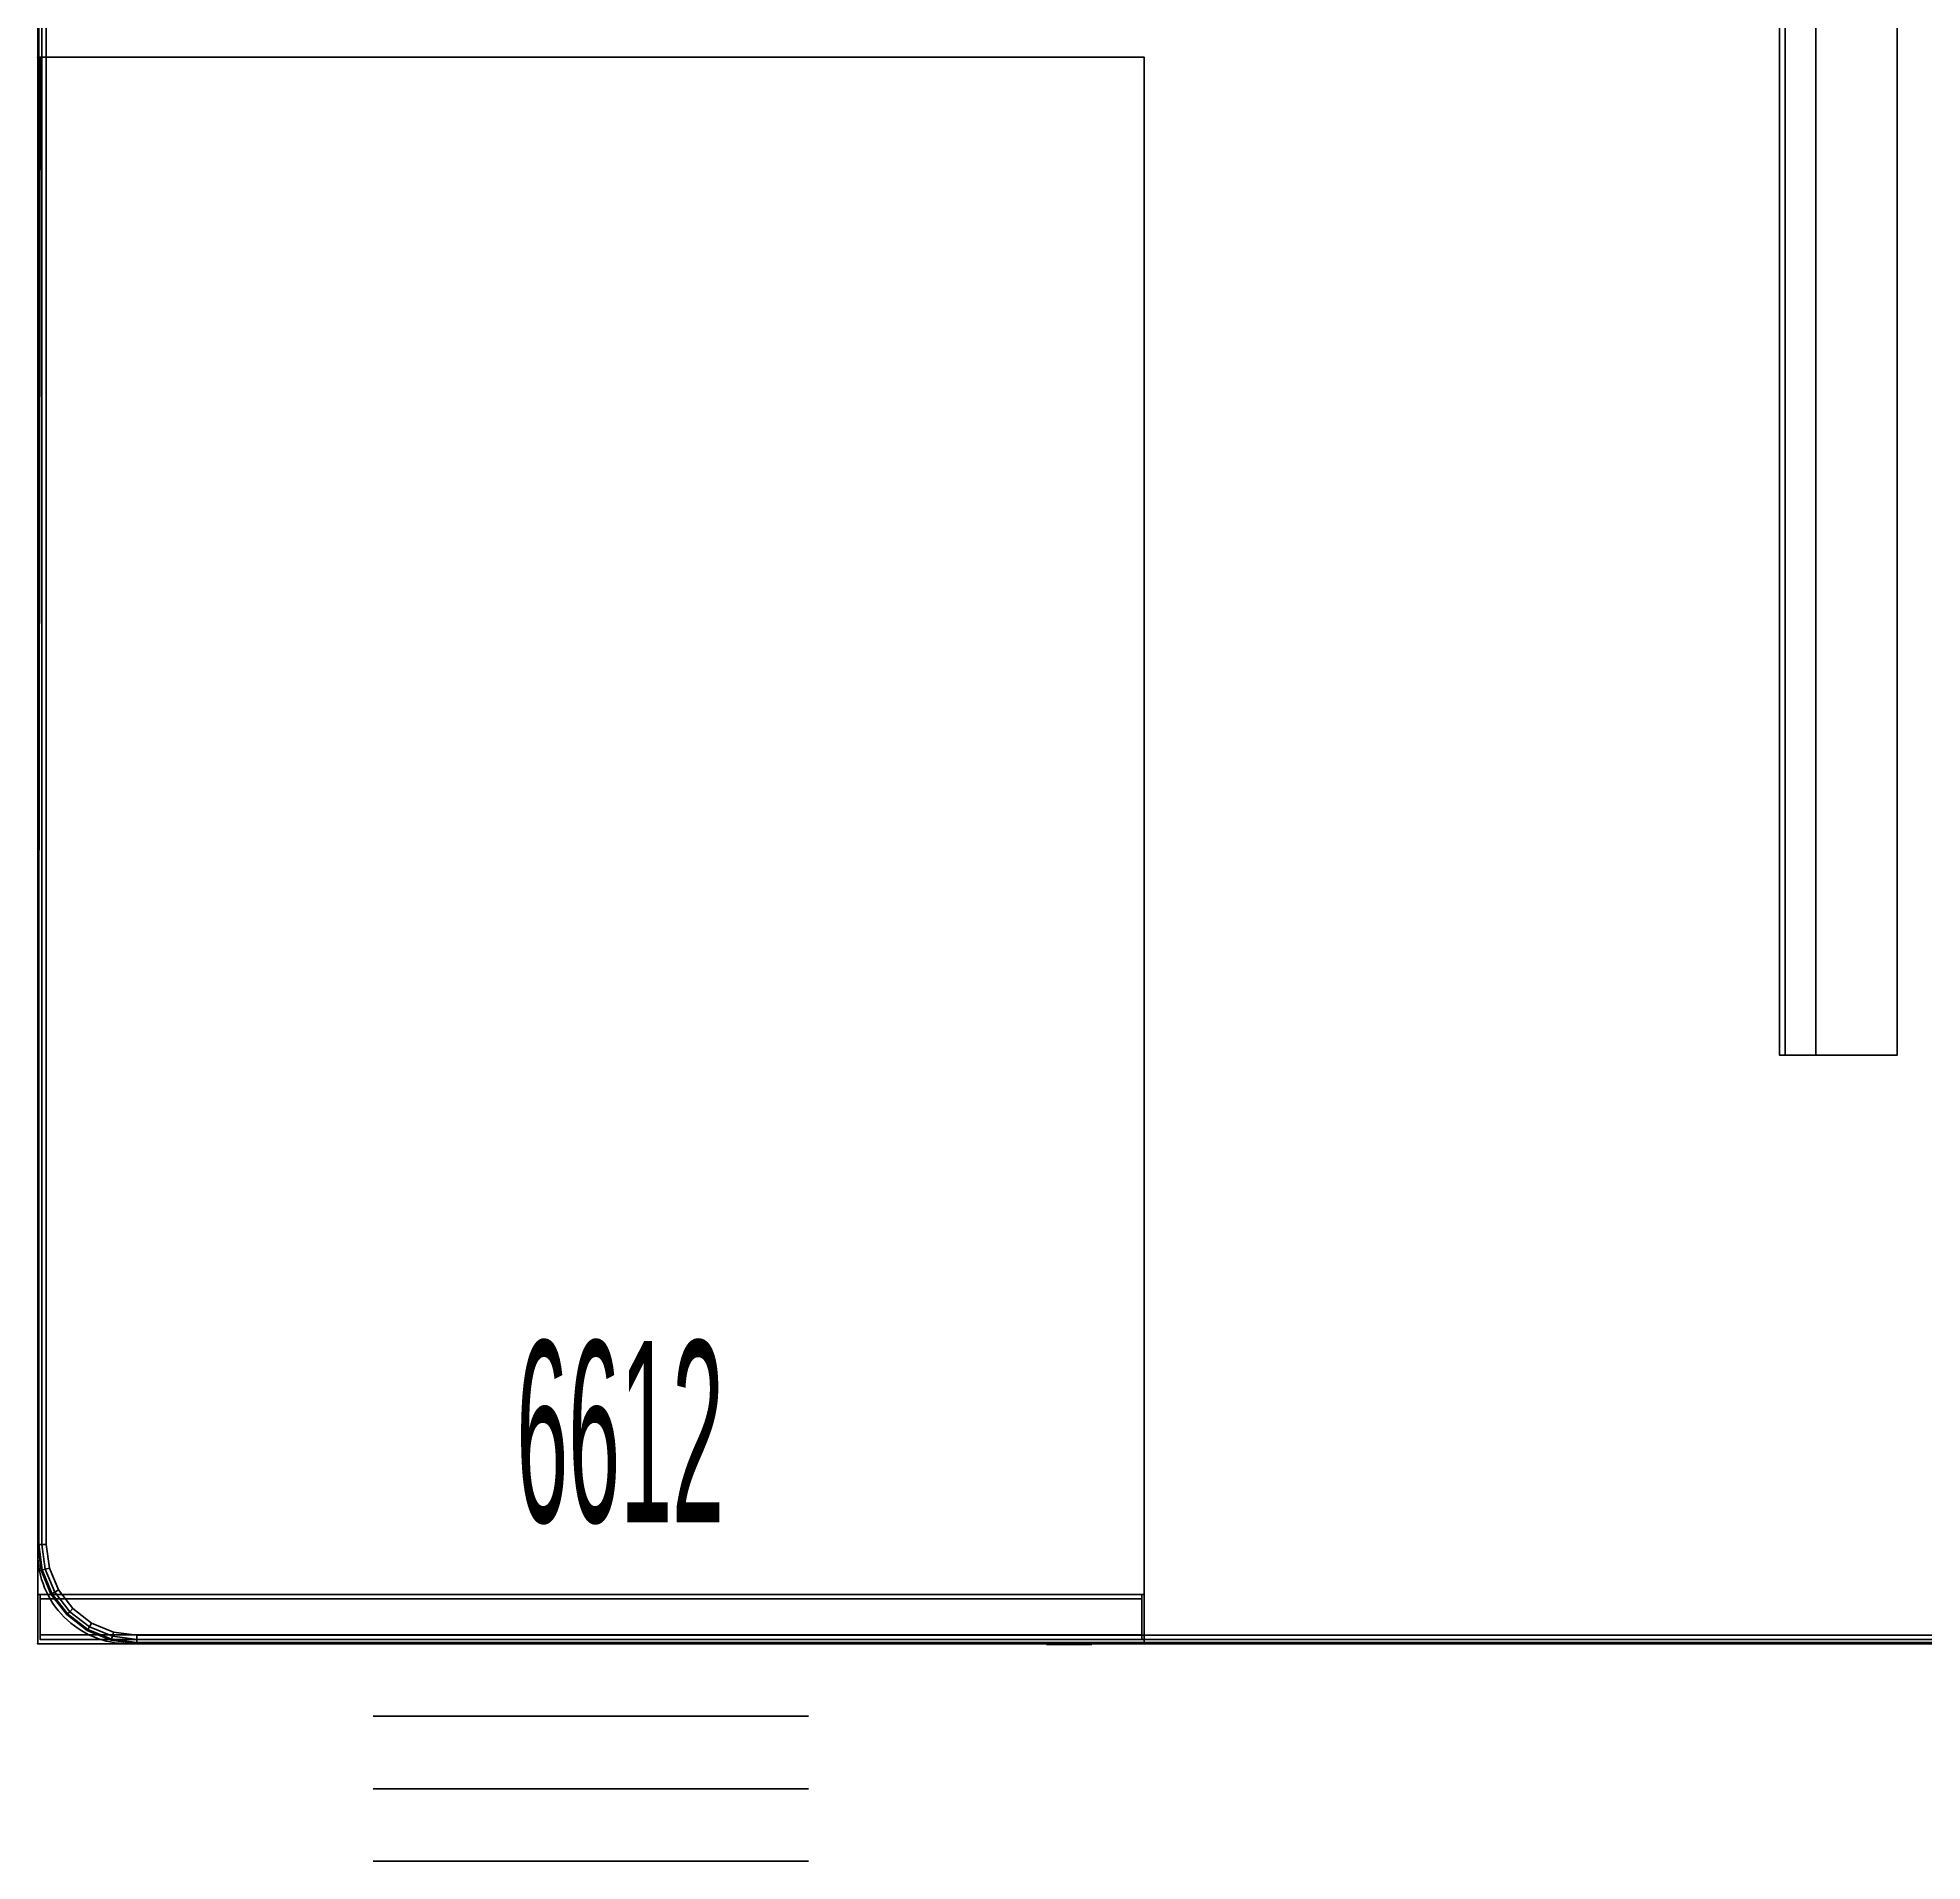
# Model space of a CAD drawing. Extents: x -170 to 1783, y -20 to 1205.
# Drawn here: x 1255.75 to 1281.73, y 328.36 to 353.5 of the extents above; entities that cross this region are included whole.
import ezdxf
from ezdxf.enums import TextEntityAlignment as Align

# ---------------------------------------------------------------- set-up
doc = ezdxf.new("R2010")
doc.units = 0
doc.header["$LTSCALE"] = 96
doc.header["$MEASUREMENT"] = 0
for name, color, linetype in [('A-FURN-3-WKSF-BRACKET', 7, 'Continuous'), ('A-FURN-3-WKSF-TOP', 7, 'Continuous'), ('A-FURN-3-WKSF-TRIM', 7, 'Continuous'), ('A-FURN-P-WKSF', 7, 'Continuous'), ('A-FURN-P-WKSF-SUPPORT', 7, 'Continuous'), ('AFUPD-3-CSPT_3D', 7, 'Continuous'), ('AFUPD-3-RVBK_3D', 7, 'Continuous'), ('AFUPD-P', 7, 'Continuous'), ('MAIN_STORAGE', 7, 'Continuous'), ('MAIN_WKSURF', 7, 'Continuous'), ('MAIN_WRKSFC-SUPP', 7, 'Continuous')]:
    doc.layers.add(name, color=color, linetype=linetype)

# ---------------------------------------------------------------- blocks, each defined once
blk = doc.blocks.new('EC-WYC-64-2424-T')
at = {"layer": 'A-FURN-3-WKSF-TOP', "color": 60, "linetype": 'Continuous'}
for points, invisible_edges in [([(0.118, -28.115, 29), (23.882, -34.22, 29), (23.882, -70.632, 29), (0.118, -70.632, 29)], 5), ([(0.118, -28.115, 27.75), (0.118, -70.632, 27.75), (23.882, -70.632, 27.75), (23.882, -34.22, 27.75)], 10), ([(23.882, -70.632, 29), (23.839, -70.956, 29), (0.161, -70.956, 29), (0.118, -70.632, 29)], 10), ([(23.882, -70.632, 27.75), (0.118, -70.632, 27.75), (0.161, -70.956, 27.75), (23.839, -70.956, 27.75)], 5), ([(0.285, -71.257, 29), (0.161, -70.956, 29), (23.839, -70.956, 29), (23.715, -71.257, 29)], 10), ([(0.285, -71.257, 27.75), (23.715, -71.257, 27.75), (23.839, -70.956, 27.75), (0.161, -70.956, 27.75)], 5), ([(23.715, -71.257, 29), (23.516, -71.516, 29), (0.484, -71.516, 29), (0.285, -71.257, 29)], 10), ([(23.715, -71.257, 27.75), (0.285, -71.257, 27.75), (0.484, -71.516, 27.75), (23.516, -71.516, 27.75)], 5), ([(0.743, -71.715, 29), (0.484, -71.516, 29), (23.516, -71.516, 29), (23.257, -71.715, 29)], 10), ([(0.743, -71.715, 27.75), (23.257, -71.715, 27.75), (23.516, -71.516, 27.75), (0.484, -71.516, 27.75)], 5), ([(23.257, -71.715, 29), (22.956, -71.839, 29), (1.044, -71.839, 29), (0.743, -71.715, 29)], 10), ([(23.257, -71.715, 27.75), (0.743, -71.715, 27.75), (1.044, -71.839, 27.75), (22.956, -71.839, 27.75)], 5), ([(1.368, -71.882, 29), (1.044, -71.839, 29), (22.956, -71.839, 29), (22.632, -71.882, 29)], 2), ([(1.368, -71.882, 27.75), (22.632, -71.882, 27.75), (22.956, -71.839, 27.75), (1.044, -71.839, 27.75)], 4)]:
    blk.add_3dface(points, dxfattribs=dict(at, invisible_edges=invisible_edges))
at = {"layer": 'A-FURN-3-WKSF-TRIM', "color": 40, "linetype": 'Continuous'}
for points in [[(23.882, -34.22, 29), (23.941, -34.22, 28.984), (23.941, -70.632, 28.984), (23.882, -70.632, 29)], [(23.941, -34.22, 27.766), (23.882, -34.22, 27.75), (23.882, -70.632, 27.75), (23.941, -70.632, 27.766)], [(23.941, -34.22, 28.984), (23.984, -34.22, 28.941), (23.984, -70.632, 28.941), (23.941, -70.632, 28.984)], [(23.984, -34.22, 27.809), (23.941, -34.22, 27.766), (23.941, -70.632, 27.766), (23.984, -70.632, 27.809)], [(23.984, -34.22, 28.941), (24, -34.22, 28.882), (24, -70.632, 28.882), (23.984, -70.632, 28.941)], [(24, -34.22, 27.868), (23.984, -34.22, 27.809), (23.984, -70.632, 27.809), (24, -70.632, 27.868)], [(23.882, -70.632, 29), (23.941, -70.632, 28.984), (23.896, -70.971, 28.984), (23.839, -70.956, 29)], [(23.941, -70.632, 27.766), (23.882, -70.632, 27.75), (23.839, -70.956, 27.75), (23.896, -70.971, 27.766)], [(23.941, -70.632, 28.984), (23.984, -70.632, 28.941), (23.938, -70.982, 28.941), (23.896, -70.971, 28.984)], [(23.984, -70.632, 27.809), (23.941, -70.632, 27.766), (23.896, -70.971, 27.766), (23.938, -70.982, 27.809)], [(23.984, -70.632, 28.941), (24, -70.632, 28.882), (23.953, -70.986, 28.882), (23.938, -70.982, 28.941)], [(24, -70.632, 27.868), (23.984, -70.632, 27.809), (23.938, -70.982, 27.809), (23.953, -70.986, 27.868)], [(24, -70.632, 28.882), (24, -70.632, 27.868), (23.953, -70.986, 27.868), (23.953, -70.986, 28.882)], [(23.839, -70.956, 29), (23.896, -70.971, 28.984), (23.766, -71.287, 28.984), (23.715, -71.257, 29)], [(23.896, -70.971, 27.766), (23.839, -70.956, 27.75), (23.715, -71.257, 27.75), (23.766, -71.287, 27.766)], [(23.896, -70.971, 28.984), (23.938, -70.982, 28.941), (23.803, -71.308, 28.941), (23.766, -71.287, 28.984)], [(23.938, -70.982, 27.809), (23.896, -70.971, 27.766), (23.766, -71.287, 27.766), (23.803, -71.308, 27.809)], [(23.938, -70.982, 28.941), (23.953, -70.986, 28.882), (23.817, -71.316, 28.882), (23.803, -71.308, 28.941)], [(23.953, -70.986, 27.868), (23.938, -70.982, 27.809), (23.803, -71.308, 27.809), (23.817, -71.316, 27.868)], [(23.953, -70.986, 28.882), (23.953, -70.986, 27.868), (23.817, -71.316, 27.868), (23.817, -71.316, 28.882)], [(23.715, -71.257, 29), (23.766, -71.287, 28.984), (23.558, -71.558, 28.984), (23.516, -71.516, 29)], [(23.766, -71.287, 27.766), (23.715, -71.257, 27.75), (23.516, -71.516, 27.75), (23.558, -71.558, 27.766)], [(23.766, -71.287, 28.984), (23.803, -71.308, 28.941), (23.588, -71.588, 28.941), (23.558, -71.558, 28.984)], [(23.803, -71.308, 27.809), (23.766, -71.287, 27.766), (23.558, -71.558, 27.766), (23.588, -71.588, 27.809)], [(23.803, -71.308, 28.941), (23.817, -71.316, 28.882), (23.599, -71.599, 28.882), (23.588, -71.588, 28.941)], [(23.817, -71.316, 27.868), (23.803, -71.308, 27.809), (23.588, -71.588, 27.809), (23.599, -71.599, 27.868)], [(23.817, -71.316, 28.882), (23.817, -71.316, 27.868), (23.599, -71.599, 27.868), (23.599, -71.599, 28.882)], [(23.516, -71.516, 29), (23.558, -71.558, 28.984), (23.287, -71.766, 28.984), (23.257, -71.715, 29)], [(23.558, -71.558, 27.766), (23.516, -71.516, 27.75), (23.257, -71.715, 27.75), (23.287, -71.766, 27.766)], [(23.558, -71.558, 28.984), (23.588, -71.588, 28.941), (23.308, -71.803, 28.941), (23.287, -71.766, 28.984)], [(23.588, -71.588, 27.809), (23.558, -71.558, 27.766), (23.287, -71.766, 27.766), (23.308, -71.803, 27.809)], [(23.588, -71.588, 28.941), (23.599, -71.599, 28.882), (23.316, -71.817, 28.882), (23.308, -71.803, 28.941)], [(23.599, -71.599, 27.868), (23.588, -71.588, 27.809), (23.308, -71.803, 27.809), (23.316, -71.817, 27.868)], [(23.599, -71.599, 28.882), (23.599, -71.599, 27.868), (23.316, -71.817, 27.868), (23.316, -71.817, 28.882)], [(22.632, -71.941, 27.766), (22.632, -71.882, 27.75), (1.368, -71.882, 27.75), (1.368, -71.941, 27.766)], [(22.632, -71.882, 29), (22.632, -71.941, 28.984), (1.368, -71.941, 28.984), (1.368, -71.882, 29)], [(22.632, -71.984, 27.809), (22.632, -71.941, 27.766), (1.368, -71.941, 27.766), (1.368, -71.984, 27.809)], [(22.632, -71.941, 28.984), (22.632, -71.984, 28.941), (1.368, -71.984, 28.941), (1.368, -71.941, 28.984)], [(22.956, -71.839, 29), (22.971, -71.896, 28.984), (22.632, -71.941, 28.984), (22.632, -71.882, 29)], [(22.971, -71.896, 27.766), (22.956, -71.839, 27.75), (22.632, -71.882, 27.75), (22.632, -71.941, 27.766)], [(22.971, -71.896, 28.984), (22.982, -71.938, 28.941), (22.632, -71.984, 28.941), (22.632, -71.941, 28.984)], [(22.982, -71.938, 27.809), (22.971, -71.896, 27.766), (22.632, -71.941, 27.766), (22.632, -71.984, 27.809)], [(22.982, -71.938, 28.941), (22.986, -71.953, 28.882), (22.632, -72, 28.882), (22.632, -71.984, 28.941)], [(22.986, -71.953, 27.868), (22.982, -71.938, 27.809), (22.632, -71.984, 27.809), (22.632, -72, 27.868)], [(23.257, -71.715, 29), (23.287, -71.766, 28.984), (22.971, -71.896, 28.984), (22.956, -71.839, 29)], [(23.287, -71.766, 27.766), (23.257, -71.715, 27.75), (22.956, -71.839, 27.75), (22.971, -71.896, 27.766)], [(23.287, -71.766, 28.984), (23.308, -71.803, 28.941), (22.982, -71.938, 28.941), (22.971, -71.896, 28.984)], [(23.308, -71.803, 27.809), (23.287, -71.766, 27.766), (22.971, -71.896, 27.766), (22.982, -71.938, 27.809)], [(23.308, -71.803, 28.941), (23.316, -71.817, 28.882), (22.986, -71.953, 28.882), (22.982, -71.938, 28.941)], [(23.316, -71.817, 27.868), (23.308, -71.803, 27.809), (22.982, -71.938, 27.809), (22.986, -71.953, 27.868)], [(23.316, -71.817, 28.882), (23.316, -71.817, 27.868), (22.986, -71.953, 27.868), (22.986, -71.953, 28.882)], [(22.632, -72, 27.868), (22.632, -71.984, 27.809), (1.368, -71.984, 27.809), (1.368, -72, 27.868)], [(22.632, -71.984, 28.941), (22.632, -72, 28.882), (1.368, -72, 28.882), (1.368, -71.984, 28.941)], [(22.632, -72, 28.882), (22.632, -72, 27.868), (1.368, -72, 27.868), (1.368, -72, 28.882)], [(22.986, -71.953, 28.882), (22.986, -71.953, 27.868), (22.632, -72, 27.868), (22.632, -72, 28.882)]]:
    blk.add_3dface(points, dxfattribs=at)
at = {"layer": 'A-FURN-3-WKSF-TRIM', "color": 40, "linetype": 'Continuous', "invisible_edges": 1}
blk.add_3dface([(24, -34.22, 28.882), (24, -34.22, 27.868), (24, -70.632, 27.868), (24, -70.632, 28.882)], dxfattribs=at)
at = {"layer": 'A-FURN-P-WKSF', "color": 7, "linetype": 'Continuous'}
for p, q in [((24, -70.75), (24, -34.22)), ((1.25, -72), (22.75, -72))]:
    blk.add_line(p, q, dxfattribs=at)
blk.add_arc((22.75, -70.75), 1.25, 270, 360, dxfattribs=at)
at = {"layer": 'MAIN_WKSURF', "color": 7, "linetype": 'Continuous'}
blk.add_point((24, -72), dxfattribs=at)
blk.add_point((24, -72), dxfattribs=at)
blk = doc.blocks.new('EC-HP-6612-FPED')
at = {"layer": 'AFUPD-3-CSPT_3D', "color": 60, "linetype": 'Continuous'}
for points in [[(0, 21.875, 27.75), (15.25, 21.875, 27.75), (15.25, 21.875), (0, 21.875)], [(0, 0.68), (0, 0.68, 27.75), (0, 21.875, 27.75), (0, 21.875)], [(15.25, 0.68), (15.25, 21.875), (15.25, 21.875, 27.75), (15.25, 0.68, 27.75)], [(15.25, 0.68, 27.75), (0, 0.68, 27.75), (0, 0, 27.75), (15.25, 0, 27.75)], [(15.25, 0.68), (15.25, 0.68, 2.73), (0, 0.68, 2.73), (0, 0.68)], [(0, 0.68, 2.73), (15.25, 0.68, 2.73), (15.25, 0.68, 27.75), (0, 0.68, 27.75)], [(0, 0, 26.15), (0, 0, 27.75), (0, 0.68, 27.75), (0, 0.68, 26.15)], [(15.217, 0.06, 14.525), (15.217, 0.68, 14.525), (0.032, 0.68, 14.525), (0.032, 0.06, 14.525)], [(0.032, 0.06, 2.73), (0.032, 0.68, 2.73), (15.217, 0.68, 2.73), (15.217, 0.06, 2.73)], [(0.032, 0.68, 14.087), (15.217, 0.68, 14.087), (15.217, 0.68, 2.73), (0.032, 0.68, 2.73)], [(15.217, 0.06, 20.275), (15.217, 0.68, 20.275), (0.032, 0.68, 20.275), (0.032, 0.06, 20.275)], [(0.032, 0.06, 14.65), (0.032, 0.68, 14.65), (15.217, 0.68, 14.65), (15.217, 0.06, 14.65)], [(0.032, 0.68, 19.838), (15.217, 0.68, 19.838), (15.217, 0.68, 14.65), (0.032, 0.68, 14.65)], [(0.032, 0.06, 26.025), (0.032, 0.68, 26.025), (15.217, 0.68, 26.025), (15.217, 0.06, 26.025)], [(0.032, 0.68, 20.4), (15.217, 0.68, 20.4), (15.217, 0.68, 25.587), (0.032, 0.68, 25.587)], [(15.217, 0.06, 20.4), (15.217, 0.68, 20.4), (0.032, 0.68, 20.4), (0.032, 0.06, 20.4)], [(0.032, 0.618, 14.087), (0.032, 0.06, 13.462), (15.217, 0.06, 13.462), (15.217, 0.618, 14.087)], [(0.032, 0.618, 14.087), (15.217, 0.618, 14.087), (15.217, 0.618, 14.462), (0.032, 0.618, 14.462)], [(15.217, 0.618, 14.462), (15.217, 0.122, 14.462), (0.032, 0.122, 14.462), (0.032, 0.618, 14.462)], [(0.032, 0.618, 19.838), (0.032, 0.06, 19.213), (15.217, 0.06, 19.213), (15.217, 0.618, 19.838)], [(15.217, 0.618, 20.213), (15.217, 0.122, 20.213), (0.032, 0.122, 20.213), (0.032, 0.618, 20.213)], [(0.032, 0.618, 19.838), (15.217, 0.618, 19.838), (15.217, 0.618, 20.213), (0.032, 0.618, 20.213)], [(0.032, 0.618, 25.962), (15.217, 0.618, 25.962), (15.217, 0.618, 25.587), (0.032, 0.618, 25.587)], [(0.032, 0.618, 25.962), (0.032, 0.122, 25.962), (15.217, 0.122, 25.962), (15.217, 0.618, 25.962)], [(15.217, 0.618, 25.587), (15.217, 0.06, 24.962), (0.032, 0.06, 24.962), (0.032, 0.618, 25.587)], [(15.25, 0.68, 26.15), (15.25, 0.68, 27.75), (15.25, 0, 27.75), (15.25, 0, 26.15)], [(0, 0, 27.75), (0, 0, 26.15), (15.25, 0, 26.15), (15.25, 0, 27.75)], [(0.032, 0.06, 14.275), (0.032, 0.122, 14.275), (15.217, 0.122, 14.275), (15.217, 0.06, 14.275)], [(0.032, 0.06, 20.025), (0.032, 0.122, 20.025), (15.217, 0.122, 20.025), (15.217, 0.06, 20.025)], [(15.217, 0.06, 25.775), (15.217, 0.122, 25.775), (0.032, 0.122, 25.775), (0.032, 0.06, 25.775)], [(15.217, 0.06, 14.275), (15.217, 0.06, 14.525), (0.032, 0.06, 14.525), (0.032, 0.06, 14.275)], [(0.032, 0.06, 13.462), (0.032, 0.06, 2.73), (15.217, 0.06, 2.73), (15.217, 0.06, 13.462)], [(15.217, 0.06, 20.025), (15.217, 0.06, 20.275), (0.032, 0.06, 20.275), (0.032, 0.06, 20.025)], [(0.032, 0.06, 19.213), (0.032, 0.06, 14.65), (15.217, 0.06, 14.65), (15.217, 0.06, 19.213)], [(0.032, 0.06, 25.775), (0.032, 0.06, 26.025), (15.217, 0.06, 26.025), (15.217, 0.06, 25.775)], [(15.217, 0.06, 24.962), (15.217, 0.06, 20.4), (0.032, 0.06, 20.4), (0.032, 0.06, 24.962)]]:
    blk.add_3dface(points, dxfattribs=at)
for points, invisible_edges in [([(0, 21.875, 27.75), (0, 0.68, 27.75), (15.25, 0.68, 27.75), (15.25, 21.875, 27.75)], 2), ([(0.032, 0.68, 14.087), (0.032, 0.06, 2.73), (0.032, 0.06, 13.462), (0.032, 0.618, 14.087)], 9), ([(0.032, 0.68, 14.525), (0.032, 0.618, 14.462), (0.032, 0.122, 14.462), (0.032, 0.06, 14.525)], 5), ([(0.032, 0.618, 14.087), (0.032, 0.618, 14.462), (0.032, 0.68, 14.525), (0.032, 0.68, 14.087)], 2), ([(0.032, 0.06, 2.73), (0.032, 0.68, 14.087), (0.032, 0.68, 2.73)], 1), ([(0.032, 0.68, 19.838), (0.032, 0.06, 14.65), (0.032, 0.06, 19.213), (0.032, 0.618, 19.838)], 9), ([(0.032, 0.68, 20.275), (0.032, 0.618, 20.213), (0.032, 0.122, 20.213), (0.032, 0.06, 20.275)], 5), ([(0.032, 0.618, 19.838), (0.032, 0.618, 20.213), (0.032, 0.68, 20.275), (0.032, 0.68, 19.838)], 2), ([(0.032, 0.06, 14.65), (0.032, 0.68, 19.838), (0.032, 0.68, 14.65)], 1), ([(0.032, 0.68), (0.032, 0.68, 2.955), (15.217, 0.68, 2.955), (15.217, 0.68)], 7), ([(0.032, 0.618, 25.587), (0.032, 0.06, 24.962), (0.032, 0.06, 20.4), (0.032, 0.68, 25.587)], 12), ([(0.032, 0.06, 26.025), (0.032, 0.122, 25.962), (0.032, 0.618, 25.962), (0.032, 0.68, 26.025)], 5), ([(0.032, 0.68, 25.587), (0.032, 0.68, 26.025), (0.032, 0.618, 25.962), (0.032, 0.618, 25.587)], 2), ([(0.032, 0.68, 20.4), (0.032, 0.68, 25.587), (0.032, 0.06, 20.4)], 2), ([(15.217, 0.618, 14.087), (15.217, 0.06, 13.462), (15.217, 0.06, 2.73), (15.217, 0.68, 14.087)], 12), ([(15.217, 0.06, 14.525), (15.217, 0.122, 14.462), (15.217, 0.618, 14.462), (15.217, 0.68, 14.525)], 5), ([(15.217, 0.68, 14.087), (15.217, 0.68, 14.525), (15.217, 0.618, 14.462), (15.217, 0.618, 14.087)], 2), ([(15.217, 0.68, 2.73), (15.217, 0.68, 14.087), (15.217, 0.06, 2.73)], 2), ([(15.217, 0.618, 19.838), (15.217, 0.06, 19.213), (15.217, 0.06, 14.65), (15.217, 0.68, 19.838)], 12), ([(15.217, 0.06, 20.275), (15.217, 0.122, 20.213), (15.217, 0.618, 20.213), (15.217, 0.68, 20.275)], 5), ([(15.217, 0.68, 19.838), (15.217, 0.68, 20.275), (15.217, 0.618, 20.213), (15.217, 0.618, 19.838)], 2), ([(15.217, 0.68, 14.65), (15.217, 0.68, 19.838), (15.217, 0.06, 14.65)], 2), ([(15.217, 0.68, 25.587), (15.217, 0.06, 20.4), (15.217, 0.06, 24.962), (15.217, 0.618, 25.587)], 9), ([(15.217, 0.68, 26.025), (15.217, 0.618, 25.962), (15.217, 0.122, 25.962), (15.217, 0.06, 26.025)], 5), ([(15.217, 0.618, 25.587), (15.217, 0.618, 25.962), (15.217, 0.68, 26.025), (15.217, 0.68, 25.587)], 2), ([(15.217, 0.06, 20.4), (15.217, 0.68, 25.587), (15.217, 0.68, 20.4)], 1), ([(0.032, 0.122, 14.462), (0.032, 0.122, 14.275), (0.032, 0.06, 14.275), (0.032, 0.06, 14.525)], 8), ([(0.032, 0.122, 20.213), (0.032, 0.122, 20.025), (0.032, 0.06, 20.025), (0.032, 0.06, 20.275)], 8), ([(0.032, 0.06, 26.025), (0.032, 0.06, 25.775), (0.032, 0.122, 25.775), (0.032, 0.122, 25.962)], 8), ([(15.217, 0.06, 14.525), (15.217, 0.06, 14.275), (15.217, 0.122, 14.275), (15.217, 0.122, 14.462)], 8), ([(15.217, 0.06, 20.275), (15.217, 0.06, 20.025), (15.217, 0.122, 20.025), (15.217, 0.122, 20.213)], 8), ([(15.217, 0.122, 25.962), (15.217, 0.122, 25.775), (15.217, 0.06, 25.775), (15.217, 0.06, 26.025)], 8)]:
    blk.add_3dface(points, dxfattribs=dict(at, invisible_edges=invisible_edges))
at = {"layer": 'AFUPD-3-RVBK_3D', "color": 60, "linetype": 'Continuous'}
for points, invisible_edges in [([(0, 0.68, 27.75), (15.25, 0.68, 27.75), (15.25, 0.68, 2.73), (0, 0.68, 2.73)], 1), ([(14.218, -0.01, 26.949), (13.911, -0.01, 27.01), (13.905, -0.01, 26.949), (13.911, -0.01, 26.888)], 9), ([(14.218, -0.01, 26.949), (13.911, -0.01, 26.888), (13.929, -0.01, 26.83), (13.958, -0.01, 26.776)], 9), ([(14.218, -0.01, 26.949), (13.958, -0.01, 27.123), (13.929, -0.01, 27.069), (13.911, -0.01, 27.01)], 9), ([(14.218, -0.01, 26.949), (13.958, -0.01, 26.776), (13.997, -0.01, 26.728), (14.044, -0.01, 26.689)], 9), ([(14.218, -0.01, 26.949), (14.044, -0.01, 27.209), (13.997, -0.01, 27.17), (13.958, -0.01, 27.123)], 9), ([(14.218, -0.01, 26.949), (14.044, -0.01, 26.689), (14.098, -0.01, 26.661), (14.157, -0.01, 26.643)], 9), ([(14.218, -0.01, 26.949), (14.157, -0.01, 27.256), (14.098, -0.01, 27.238), (14.044, -0.01, 27.209)], 9), ([(14.218, -0.01, 26.949), (14.157, -0.01, 26.643), (14.218, -0.01, 26.637), (14.278, -0.01, 26.643)], 9), ([(14.218, -0.01, 26.949), (14.278, -0.01, 27.256), (14.218, -0.01, 27.262), (14.157, -0.01, 27.256)], 9), ([(14.218, -0.01, 26.949), (14.524, -0.01, 26.888), (14.53, -0.01, 26.949), (14.524, -0.01, 27.01)], 9), ([(14.218, -0.01, 26.949), (14.477, -0.01, 26.776), (14.506, -0.01, 26.83), (14.524, -0.01, 26.888)], 9), ([(14.218, -0.01, 26.949), (14.391, -0.01, 26.689), (14.438, -0.01, 26.728), (14.477, -0.01, 26.776)], 9), ([(14.218, -0.01, 26.949), (14.278, -0.01, 26.643), (14.337, -0.01, 26.661), (14.391, -0.01, 26.689)], 9), ([(14.218, -0.01, 26.949), (14.524, -0.01, 27.01), (14.506, -0.01, 27.069), (14.477, -0.01, 27.123)], 9), ([(14.218, -0.01, 26.949), (14.477, -0.01, 27.123), (14.438, -0.01, 27.17), (14.391, -0.01, 27.209)], 9), ([(14.218, -0.01, 26.949), (14.391, -0.01, 27.209), (14.337, -0.01, 27.238), (14.278, -0.01, 27.256)], 9)]:
    blk.add_3dface(points, dxfattribs=dict(at, invisible_edges=invisible_edges))
for points in [[(0.032, 0.68, 26.15), (15.217, 0.68, 26.15), (15.217, 0.68, 20.275), (0.032, 0.68, 20.275)], [(0.032, 0.68, 14.65), (15.217, 0.68, 14.65), (15.217, 0.68, 14.525), (0.032, 0.68, 14.525)]]:
    blk.add_3dface(points, dxfattribs=at)
at = {"layer": 'AFUPD-P', "color": 60, "linetype": 'Continuous'}
for p, q in [((15.25, 21.875), (0, 21.875)), ((0, 21.875), (0, 0)), ((15.25, 21.875), (0, 21.875)), ((0.032, 21.875), (0, 0)), ((15.25, 0), (15.25, 21.875)), ((15.25, 0), (15.25, 21.875)), ((0, 0), (15.25, 0)), ((0, 0), (15.25, 0)), ((4.625, -1), (10.625, -1)), ((4.625, -1), (10.625, -1)), ((4.625, -2), (10.625, -2)), ((4.625, -2), (10.625, -2)), ((4.625, -3), (10.625, -3)), ((4.625, -3), (10.625, -3))]:
    blk.add_line(p, q, dxfattribs=at)
at = {"layer": 'MAIN_STORAGE', "color": 7, "linetype": 'Continuous'}
for p in [(0, 21.875), (0, 21.875), (15.25, 21.875), (15.25, 21.875), (0, 0), (0, 0), (15.25, 0), (15.25, 0)]:
    blk.add_point(p, dxfattribs=at)
at = {"layer": 'AFUPD-P', "color": 60, "linetype": 'Continuous', "width": 0.384889}
blk.add_text('6612', height=2.5, dxfattribs=at).set_placement((8.028, 1.676), align=Align.CENTER)
blk = doc.blocks.new('EC-JUS-CANT-L-CH')
at = {"layer": 'A-FURN-3-WKSF-BRACKET', "color": 30, "linetype": 'Continuous'}
for points in [[(0, 0, 28), (0.075, 0, 28), (0.075, -0.665, 28), (0, -0.665, 28)], [(0, 0, 19.075), (0.075, 0, 19.075), (0.075, 0, 28), (0, 0, 28)], [(0, -0.665, 19.075), (0.075, -0.665, 19.075), (0.075, 0, 19.075), (0, 0, 19.075)], [(0, -0.665, 28.075), (1.62, -0.665, 28.075), (1.62, -15.915, 28.075), (0, -15.915, 28.075)], [(0, -0.665, 28.075), (0.075, -0.665, 28), (1.62, -0.665, 28), (1.62, -0.665, 28.075)], [(0, -15.915, 28.075), (0.075, -15.915, 28), (0.075, -0.665, 28), (0, -0.665, 28.075)], [(0, -15.915, 27.487), (0.075, -15.915, 27.487), (0.075, -0.665, 19.075), (0, -0.665, 19.075)], [(0.075, -15.915, 28), (1.62, -15.915, 28), (1.62, -0.665, 28), (0.075, -0.665, 28)], [(0.075, -15.915, 27.562), (0.5, -15.915, 27.562), (0.5, -0.665, 19.15), (0.075, -0.665, 19.15)], [(0.075, -0.665, 19.075), (0.5, -0.665, 19.075), (0.5, -15.915, 27.487), (0.075, -15.915, 27.487)], [(0.075, -0.665, 19.075), (0.075, -0.665, 19.15), (0.5, -0.665, 19.15), (0.5, -0.665, 19.075)], [(0.5, -0.665, 19.075), (0.5, -0.665, 19.15), (0.5, -15.915, 27.562), (0.5, -15.915, 27.487)], [(1.62, -0.665, 28.075), (1.62, -0.665, 28), (1.62, -15.915, 28), (1.62, -15.915, 28.075)], [(1.62, -15.915, 28.075), (1.62, -15.915, 28), (0.075, -15.915, 28), (0, -15.915, 28.075)], [(0, -15.915, 28.075), (0.075, -15.915, 28), (0.075, -15.915, 27.487), (0, -15.915, 27.487)], [(0.075, -15.915, 27.487), (0.5, -15.915, 27.487), (0.5, -15.915, 27.562), (0.075, -15.915, 27.562)]]:
    blk.add_3dface(points, dxfattribs=at)
for points, invisible_edges in [([(0, 0, 28), (0, -0.665, 28), (0, 0, 19.075)], 2), ([(0, -0.665, 28.075), (0, -0.665, 19.075), (0, 0, 19.075)], 13), ([(0.075, 0, 19.075), (0.075, -0.665, 28), (0.075, 0, 28)], 1), ([(0.075, -0.665, 28), (0.075, 0, 19.075), (0.075, -0.665, 19.075)], 13), ([(0, -1.203, 25.275), (0, -1.183, 25.256), (0, -1.166, 25.235), (0, -0.665, 28.075)], 12), ([(0, -1.166, 25.235), (0, -1.153, 25.212), (0, -1.143, 25.187), (0, -0.665, 28.075)], 12), ([(0, -1.143, 25.187), (0, -1.137, 25.161), (0, -1.135, 25.134), (0, -0.665, 28.075)], 12), ([(0, -2.824, 26.557), (0, -2.806, 26.548), (0, -2.79, 26.536), (0, -0.665, 28.075)], 12), ([(0, -1.301, 24.137), (0, -1.368, 24.144), (0, -1.427, 24.175), (0, -0.665, 19.075)], 12), ([(0, -1.183, 24.194), (0, -1.237, 24.154), (0, -1.301, 24.137), (0, -0.665, 19.075)], 12), ([(0, -1.135, 24.316), (0, -1.147, 24.251), (0, -1.183, 24.194), (0, -0.665, 19.075)], 12), ([(0, -0.665, 28.075), (0, -1.135, 25.134), (0, -1.135, 24.316), (0, -0.665, 19.075)], 13), ([(0, -15.915, 27.487), (0, -3.93, 26.575), (0, -2.902, 26.575), (0, -0.665, 28.075)], 13), ([(0, -0.665, 19.075), (0, -1.427, 24.175), (0, -4.042, 26.254), (0, -15.915, 27.487)], 5), ([(0, -2.862, 26.571), (0, -2.842, 26.565), (0, -2.824, 26.557), (0, -0.665, 28.075)], 12), ([(0, -2.902, 26.575), (0, -2.882, 26.574), (0, -2.862, 26.571), (0, -0.665, 28.075)], 12), ([(0, -2.79, 26.536), (0, -1.203, 25.275), (0, -0.665, 28.075)], 14), ([(0, -15.915, 28.075), (0, -15.915, 27.487), (0, -0.665, 28.075)], 2), ([(0.075, -1.203, 25.275), (0.075, -0.665, 28), (0.075, -1.166, 25.235), (0.075, -1.183, 25.256)], 3), ([(0.075, -1.166, 25.235), (0.075, -0.665, 28), (0.075, -1.143, 25.187), (0.075, -1.153, 25.212)], 3), ([(0.075, -1.143, 25.187), (0.075, -0.665, 28), (0.075, -1.135, 25.134), (0.075, -1.137, 25.161)], 3), ([(0.075, -2.824, 26.557), (0.075, -0.665, 28), (0.075, -2.79, 26.536), (0.075, -2.806, 26.548)], 3), ([(0.075, -1.135, 24.316), (0.075, -0.665, 19.075), (0.075, -1.183, 24.194), (0.075, -1.147, 24.251)], 3), ([(0.075, -1.183, 24.194), (0.075, -0.665, 19.075), (0.075, -1.301, 24.137), (0.075, -1.237, 24.154)], 3), ([(0.075, -1.301, 24.137), (0.075, -0.665, 19.075), (0.075, -1.427, 24.175), (0.075, -1.368, 24.144)], 3), ([(0.075, -0.665, 28), (0.075, -0.665, 19.075), (0.075, -1.135, 24.316), (0.075, -1.135, 25.134)], 11), ([(0.075, -0.665, 19.075), (0.075, -15.915, 27.487), (0.075, -4.042, 26.254), (0.075, -1.427, 24.175)], 10), ([(0.075, -15.915, 27.487), (0.075, -0.665, 28), (0.075, -2.902, 26.575), (0.075, -3.93, 26.575)], 11), ([(0.075, -2.902, 26.575), (0.075, -0.665, 28), (0.075, -2.862, 26.571), (0.075, -2.882, 26.574)], 3), ([(0.075, -2.862, 26.571), (0.075, -0.665, 28), (0.075, -2.824, 26.557), (0.075, -2.842, 26.565)], 3), ([(0.075, -2.79, 26.536), (0.075, -0.665, 28), (0.075, -1.203, 25.275)], 3), ([(0.075, -15.915, 28), (0.075, -0.665, 28), (0.075, -15.915, 27.487)], 2), ([(0.075, -1.135, 24.316), (0.075, -1.147, 24.251), (0, -1.147, 24.251), (0, -1.135, 24.316)], 10), ([(0, -1.137, 25.161), (0.075, -1.137, 25.161), (0.075, -1.135, 25.134), (0, -1.135, 25.134)], 5), ([(0, -1.135, 25.134), (0.075, -1.135, 25.134), (0.075, -1.135, 24.316), (0, -1.135, 24.316)], 5), ([(0, -1.143, 25.187), (0.075, -1.143, 25.187), (0.075, -1.137, 25.161), (0, -1.137, 25.161)], 5), ([(0, -1.153, 25.212), (0.075, -1.153, 25.212), (0.075, -1.143, 25.187), (0, -1.143, 25.187)], 5), ([(0.075, -1.147, 24.251), (0.075, -1.183, 24.194), (0, -1.183, 24.194), (0, -1.147, 24.251)], 10), ([(0, -1.166, 25.235), (0.075, -1.166, 25.235), (0.075, -1.153, 25.212), (0, -1.153, 25.212)], 5), ([(0, -1.183, 25.256), (0.075, -1.183, 25.256), (0.075, -1.166, 25.235), (0, -1.166, 25.235)], 5), ([(0.075, -1.183, 24.194), (0.075, -1.237, 24.154), (0, -1.237, 24.154), (0, -1.183, 24.194)], 10), ([(0, -1.203, 25.275), (0.075, -1.203, 25.275), (0.075, -1.183, 25.256), (0, -1.183, 25.256)], 5), ([(0, -2.79, 26.536), (0.075, -2.79, 26.536), (0.075, -1.203, 25.275), (0, -1.203, 25.275)], 5), ([(0.075, -1.237, 24.154), (0.075, -1.301, 24.137), (0, -1.301, 24.137), (0, -1.237, 24.154)], 10), ([(0.075, -1.301, 24.137), (0.075, -1.368, 24.144), (0, -1.368, 24.144), (0, -1.301, 24.137)], 10), ([(0.075, -1.368, 24.144), (0.075, -1.427, 24.175), (0, -1.427, 24.175), (0, -1.368, 24.144)], 10), ([(0, -1.427, 24.175), (0.075, -1.427, 24.175), (0.075, -4.042, 26.254), (0, -4.042, 26.254)], 5), ([(0, -2.806, 26.548), (0.075, -2.806, 26.548), (0.075, -2.79, 26.536), (0, -2.79, 26.536)], 5), ([(0, -2.824, 26.557), (0.075, -2.824, 26.557), (0.075, -2.806, 26.548), (0, -2.806, 26.548)], 5), ([(0, -2.842, 26.565), (0.075, -2.842, 26.565), (0.075, -2.824, 26.557), (0, -2.824, 26.557)], 5), ([(0, -2.862, 26.571), (0.075, -2.862, 26.571), (0.075, -2.842, 26.565), (0, -2.842, 26.565)], 5), ([(0, -2.882, 26.574), (0.075, -2.882, 26.574), (0.075, -2.862, 26.571), (0, -2.862, 26.571)], 5), ([(0, -2.902, 26.575), (0.075, -2.902, 26.575), (0.075, -2.882, 26.574), (0, -2.882, 26.574)], 5), ([(0, -3.93, 26.575), (0.075, -3.93, 26.575), (0.075, -2.902, 26.575), (0, -2.902, 26.575)], 5), ([(0, -4.002, 26.56), (0.075, -4.002, 26.56), (0.075, -3.93, 26.575), (0, -3.93, 26.575)], 5), ([(0, -3.93, 26.575), (0, -15.915, 27.487), (0, -4.062, 26.517), (0, -4.002, 26.56)], 3), ([(0, -4.062, 26.517), (0.075, -4.062, 26.517), (0.075, -4.002, 26.56), (0, -4.002, 26.56)], 5), ([(0, -4.042, 26.254), (0.075, -4.042, 26.254), (0.075, -4.089, 26.311), (0, -4.089, 26.311)], 5), ([(0, -4.11, 26.381), (0, -15.915, 27.487), (0, -4.042, 26.254), (0, -4.089, 26.311)], 3), ([(0, -4.1, 26.454), (0.075, -4.1, 26.454), (0.075, -4.062, 26.517), (0, -4.062, 26.517)], 5), ([(0, -4.062, 26.517), (0, -15.915, 27.487), (0, -4.11, 26.381), (0, -4.1, 26.454)], 3), ([(0, -4.089, 26.311), (0.075, -4.089, 26.311), (0.075, -4.11, 26.381), (0, -4.11, 26.381)], 5), ([(0, -4.11, 26.381), (0.075, -4.11, 26.381), (0.075, -4.1, 26.454), (0, -4.1, 26.454)], 5), ([(0.075, -3.93, 26.575), (0.075, -4.002, 26.56), (0.075, -4.062, 26.517), (0.075, -15.915, 27.487)], 12), ([(0.075, -4.11, 26.381), (0.075, -4.089, 26.311), (0.075, -4.042, 26.254), (0.075, -15.915, 27.487)], 12), ([(0.075, -4.062, 26.517), (0.075, -4.1, 26.454), (0.075, -4.11, 26.381), (0.075, -15.915, 27.487)], 12)]:
    blk.add_3dface(points, dxfattribs=dict(at, invisible_edges=invisible_edges))
at = {"layer": 'A-FURN-P-WKSF-SUPPORT', "color": 212, "linetype": 'Continuous'}
for p, q in [((0, -15.915), (0, 0)), ((0, -0.665), (1.62, -0.665)), ((1.62, -0.665), (1.62, -15.915)), ((1.62, -15.915), (0, -15.915))]:
    blk.add_line(p, q, dxfattribs=at)
at = {"layer": 'MAIN_WRKSFC-SUPP', "color": 7, "linetype": 'Continuous'}
for p in [(0, 0), (0, 0, 36.5)]:
    blk.add_point(p, dxfattribs=at)

msp = doc.modelspace()

# ---------------------------------------------------------------- block references
at = {"layer": 'MAIN_STORAGE', "color": 47, "linetype": 'Continuous'}
ref = msp.add_blockref('EC-HP-6612-FPED', (1255.75222, 331.35547), dxfattribs=at)
ref.add_attrib('CAPMC', 'ECH', dxfattribs={"color": 47, "linetype": 'Continuous', "height": 0.000000012, "width": 0.666667}).set_placement((1255.75222, 331.35547), align=Align.BOTTOM_LEFT)
ref.add_attrib('CAPPN', 'EC-HP-6612-FPED', dxfattribs={"color": 47, "linetype": 'Continuous', "height": 0.000000012, "width": 0.666667}).set_placement((1255.75222, 331.35547), align=Align.BOTTOM_LEFT)
ref.add_attrib('CAPMG', 'RSI', dxfattribs={"color": 47, "linetype": 'Continuous', "height": 0.000000012, "width": 0.666667}).set_placement((1255.75222, 331.35547), align=Align.BOTTOM_LEFT)
ref.add_attrib('CAPQTY', '1', dxfattribs={"color": 47, "linetype": 'Continuous', "height": 0.000000012, "width": 0.666667}).set_placement((1255.75222, 331.35547), align=Align.BOTTOM_LEFT)
at = {"layer": 'MAIN_WKSURF', "color": 47, "linetype": 'Continuous', "rotation": 270}
msp.add_blockref('EC-WYC-64-2424-T', (1327.75222, 355.35547), dxfattribs=at)
at = {"layer": 'MAIN_WRKSFC-SUPP', "color": 47, "linetype": 'Continuous'}
ref = msp.add_blockref('EC-JUS-CANT-L-CH', (1279.76013, 355.38491), dxfattribs=at)
ref.add_attrib('CAPMC', 'ECH', dxfattribs={"color": 47, "linetype": 'Continuous', "height": 0.000000012, "width": 0.666667}).set_placement((1279.76013, 355.38491), align=Align.BOTTOM_LEFT)
ref.add_attrib('CAPPN', 'EC-JUS-CANT-L-CH', dxfattribs={"color": 47, "linetype": 'Continuous', "height": 0.000000012, "width": 0.666667}).set_placement((1279.76013, 355.38491), align=Align.BOTTOM_LEFT)
ref.add_attrib('CAPMG', 'RSI', dxfattribs={"color": 47, "linetype": 'Continuous', "height": 0.000000012, "width": 0.666667}).set_placement((1279.76013, 355.38491), align=Align.BOTTOM_LEFT)
ref.add_attrib('CAPQTY', '1', dxfattribs={"color": 47, "linetype": 'Continuous', "height": 0.000000012, "width": 0.666667}).set_placement((1279.76013, 355.38491), align=Align.BOTTOM_LEFT)

doc.saveas('drawing.dxf')
